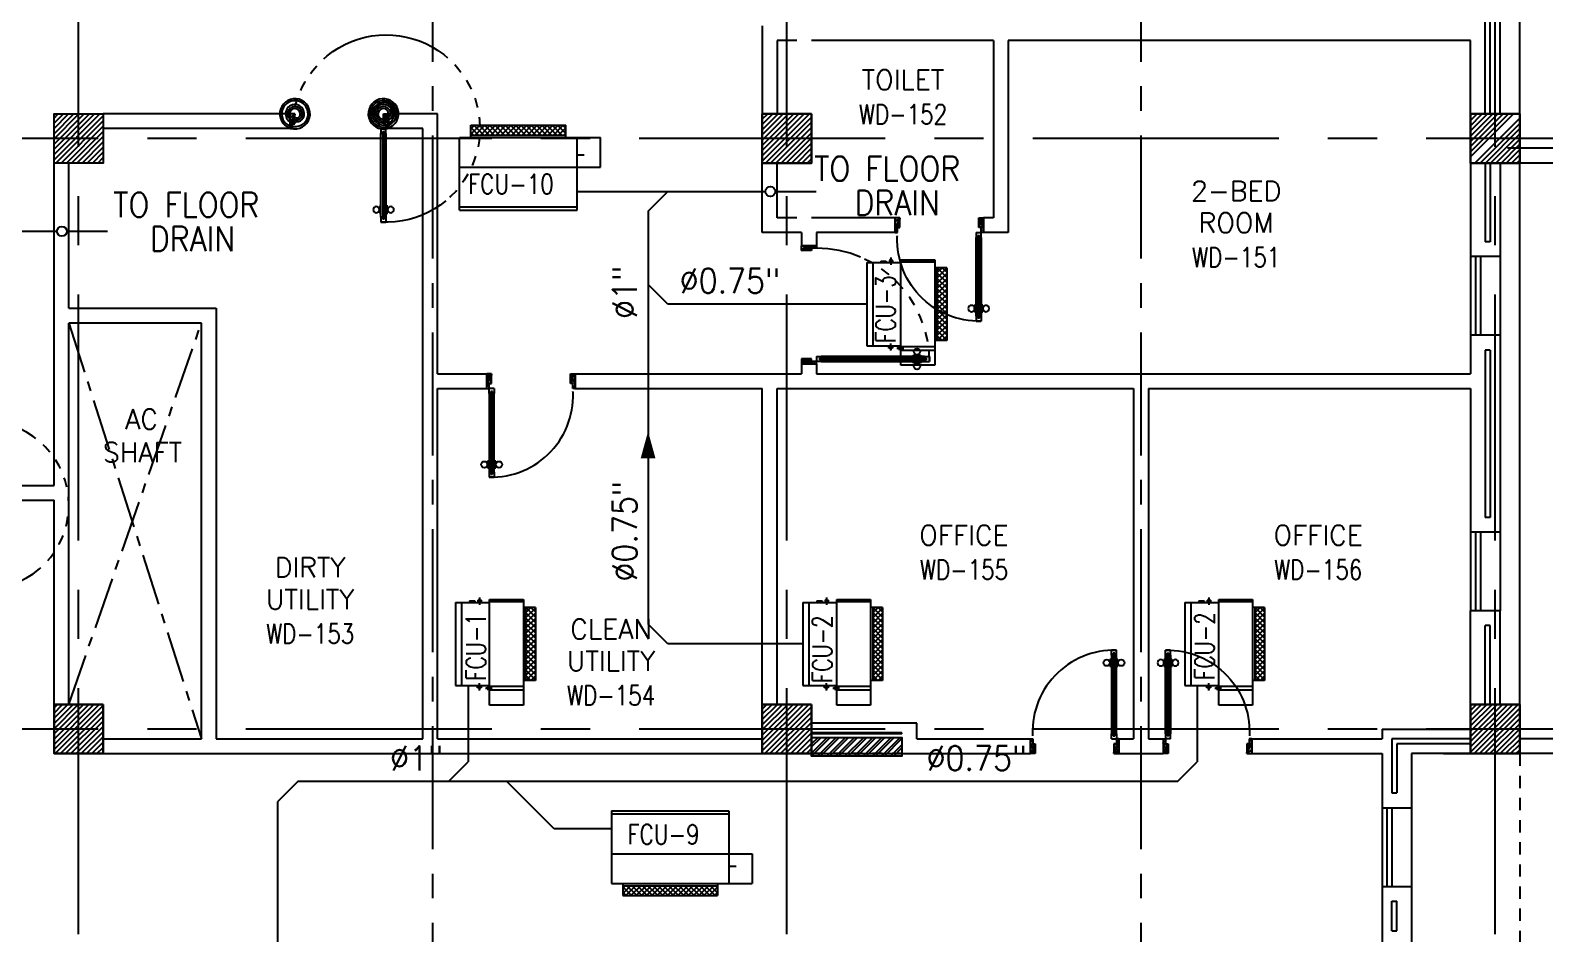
# Model space of a CAD drawing. Extents: x 417866242 to 417866469, y 43498047 to 43498124.
# Drawn here: x 417866443.47 to 417866458.86, y 43498082.73 to 43498091.91 of the extents above; entities that cross this region are included whole.
import ezdxf
from ezdxf.enums import TextEntityAlignment as Align

# ---------------------------------------------------------------- set-up
doc = ezdxf.new("R2010")
doc.units = 0
doc.header["$MEASUREMENT"] = 0
for name, pattern in [('CENTER', [2, 1.25, -0.25, 0.25, -0.25]), ('CENTER2', [1.125, 0.75, -0.125, 0.125, -0.125]), ('CENTERX2', [4, 2.5, -0.5, 0.5, -0.5]), ('HIDDEN', [0.375, 0.25, -0.125]), ('HIDDEN2', [0.1875, 0.125, -0.0625])]:
    doc.linetypes.add(name, pattern=pattern)
doc.layers.get('0').update_dxf_attribs({"linetype": 'CONTINUOUS'})
for name, color, linetype in [('AC-CD', 6, 'CONTINUOUS'), ('AC-TEXT', 2, 'CONTINUOUS'), ('AXES', 11, 'CENTERX2'), ('AXES1', 11, 'CENTER'), ('COL', 11, 'CONTINUOUS'), ('DOOR', 11, 'CONTINUOUS'), ('FCU', 6, 'CONTINUOUS'), ('FHC', 11, 'CONTINUOUS'), ('HAT', 11, 'CONTINUOUS'), ('INSUL', 11, 'CONTINUOUS'), ('M-TEXT', 2, 'CONTINUOUS'), ('P-SOLIDWASTE', 6, 'CONTINUOUS'), ('PROJ-L', 11, 'CONTINUOUS'), ('RM-NAME', 11, 'CONTINUOUS'), ('RM-NO', 11, 'CONTINUOUS'), ('ROOF', 11, 'CONTINUOUS'), ('STR', 11, 'CONTINUOUS'), ('WALL', 11, 'CONTINUOUS'), ('WIN', 11, 'CONTINUOUS')]:
    doc.layers.add(name, color=color, linetype=linetype)
doc.styles.add('ROMANS', font='ROMANS.shx', dxfattribs={"width": 0.6})

# ---------------------------------------------------------------- blocks, each defined once
blk = doc.blocks.new('A$C272A55A0')
at = {"layer": 'DOOR', "color": 0, "linetype": 'ByBlock'}
for p, q in [((0, 900), (0, 1050)), ((50, 1050), (0, 1050)), ((25, 950), (50, 950)), ((25, 900), (25, 950)), ((50, 950), (50, 1050)), ((1750, 950), (1750, 1050)), ((1750, 1050), (1800, 1050)), ((1775, 950), (1750, 950)), ((1775, 900), (1775, 950)), ((1800, 1050), (1800, 900)), ((0, 900), (25, 900)), ((75, 900), (25, 900)), ((25, 850), (25, 900)), ((42, 850), (25, 850)), ((58, 870), (42, 870)), ((42, 870), (42, 850)), ((58, 850), (58, 870)), ((75, 850), (58, 850)), ((75, 900), (75, 850)), ((1725, 900), (1775, 900)), ((1725, 900), (1725, 850)), ((1725, 850), (1742, 850)), ((1742, 870), (1758, 870)), ((1742, 850), (1742, 870)), ((1758, 870), (1758, 850)), ((1758, 850), (1775, 850)), ((1800, 900), (1775, 900)), ((1775, 850), (1775, 900)), ((1718, 160), (1709, 160)), ((1709, 95), (1709, 160)), ((1725, 173), (1718, 173)), ((1718, 173), (1718, 83)), ((1718, 95), (1718, 160)), ((1775, 173), (1782, 173)), ((1782, 173), (1782, 83)), ((1782, 160), (1791, 160)), ((1782, 95), (1782, 160)), ((1791, 95), (1791, 160)), ((25, 50), (42, 50)), ((25, 50), (25, 0)), ((25, 0), (75, 0)), ((75, 0), (25, 0)), ((42, 50), (42, 30)), ((42, 30), (58, 30)), ((58, 50), (75, 50)), ((58, 50), (58, 30)), ((75, 50), (75, 0)), ((1718, 95), (1709, 95)), ((1725, 83), (1718, 83)), ((1742, 50), (1725, 50)), ((1725, 50), (1725, 0)), ((1775, 0), (1725, 0)), ((1725, 0), (1775, 0)), ((1742, 50), (1742, 30)), ((1758, 30), (1742, 30)), ((1775, 50), (1758, 50)), ((1758, 50), (1758, 30)), ((1775, 83), (1782, 83)), ((1775, 50), (1775, 0)), ((1782, 95), (1791, 95))]:
    blk.add_line(p, q, dxfattribs=at)
at = {"layer": 'DOOR', "color": 9, "linetype": 'ByBlock'}
for p, q in [((50, 1050), (0, 1010)), ((50, 1050), (0, 937)), ((50, 1050), (37, 950)), ((1750, 1050), (1800, 1010)), ((1750, 1050), (1800, 937)), ((1750, 1050), (1763, 950))]:
    blk.add_line(p, q, dxfattribs=at)
at = {"layer": 'DOOR', "linetype": 'ByBlock'}
for p, q in [((25, 850), (25, 50)), ((42, 850), (42, 50)), ((58, 850), (58, 50)), ((75, 50), (75, 850)), ((1725, 50), (1725, 850)), ((1742, 850), (1742, 50)), ((1758, 850), (1758, 50)), ((1775, 850), (1775, 50))]:
    blk.add_line(p, q, dxfattribs=at)
at = {"layer": 'DOOR', "color": 0, "linetype": 'ByBlock'}
for centre in [(1676, 128), (1824, 128)]:
    blk.add_circle(centre, 32.4, dxfattribs=at)
at = {"layer": 'DOOR', "color": 9, "linetype": 'ByBlock'}
for centre, radius, start, end in [((50, 1050), 54.4, 203.2074, 270), ((50, 1050), 74.4, 227.7764, 270), ((50, 1050), 94.4, 238.0182, 270), ((50, 1050), 114, 244.0838, 257.3774), ((50, 1050), 134, 248.1598, 259.28), ((50, 1050), 34.4, 180, 270), ((50, 1050), 14.4, 180, 270), ((1750, 1050), 14.4, 270, 0), ((1750, 1050), 34.4, 270, 0), ((1750, 1050), 54.4, 270, 336.7926), ((1750, 1050), 74.4, 270, 312.2236), ((1750, 1050), 94.4, 270, 301.9818), ((1750, 1050), 114, 282.6226, 295.9162), ((1750, 1050), 134, 280.72, 291.8402), ((50, 1050), 154, 251.1053, 256.2858), ((1750, 1050), 154, 283.7142, 288.8947)]:
    blk.add_arc(centre, radius, start, end, dxfattribs=at)
at = {"layer": 'DOOR', "linetype": 'HIDDEN', "ltscale": 0.5}
for centre, start, end in [((50, 851), 268.3174, 3.2965), ((1750, 851), 176.7035, 271.6826)]:
    blk.add_arc(centre, 851, start, end, dxfattribs=at)
at = {"layer": 'WALL', "linetype": 'ByBlock'}
blk.add_line((1800, 900), (1800, 1050), dxfattribs=at)
blk = doc.blocks.new('DOOR90')
at = {"layer": 'DOOR', "color": 7, "linetype": 'ByBlock'}
for p, q in [((-150, 0), (0, 0)), ((-150, 0), (-150, -25)), ((0, -50), (-114, 0)), ((0, -50), (-40, 0)), ((0, -50), (0, 0)), ((-1000, -25), (-1050, -25)), ((-1050, -75), (-1050, -25)), ((-1050, -25), (-1050, -75)), ((-1000, -75), (-1050, -75)), ((-1000, -42), (-1020, -42)), ((-1020, -42), (-1020, -58)), ((-1000, -58), (-1020, -58)), ((-1000, -25), (-1000, -42)), ((-1000, -58), (-1000, -75)), ((-878, -18), (-968, -18)), ((-968, -25), (-968, -18)), ((-968, -75), (-968, -82)), ((-878, -82), (-968, -82)), ((-955, -9), (-890, -9)), ((-955, -18), (-955, -9)), ((-955, -18), (-890, -18)), ((-955, -82), (-890, -82)), ((-955, -82), (-955, -91)), ((-955, -91), (-890, -91)), ((-890, -18), (-890, -9)), ((-890, -82), (-890, -91)), ((-878, -25), (-878, -18)), ((-878, -75), (-878, -82)), ((-200, -25), (-150, -25)), ((-200, -42), (-200, -25)), ((-180, -42), (-200, -42)), ((-200, -58), (-180, -58)), ((-200, -75), (-200, -58)), ((-150, -75), (-200, -75)), ((-180, -58), (-180, -42)), ((-150, -25), (-100, -25)), ((-150, -75), (-150, -25)), ((-100, -25), (-100, -50)), ((0, -50), (-100, -37)), ((-100, -50), (0, -50)), ((-150, -875), (-100, -875)), ((-150, -900), (-150, -875)), ((-150, -900), (0, -900)), ((0, -900), (-150, -900)), ((0, -850), (-114, -900)), ((-100, -875), (-100, -850)), ((0, -850), (-100, -863)), ((-100, -850), (0, -850)), ((0, -850), (-40, -900)), ((0, -850), (0, -900))]:
    blk.add_line(p, q, dxfattribs=at)
at = {"layer": 'DOOR', "linetype": 'ByBlock'}
for p, q in [((-200, -25), (-1000, -25)), ((-200, -42), (-1000, -42)), ((-200, -58), (-1000, -58)), ((-1000, -75), (-200, -75))]:
    blk.add_line(p, q, dxfattribs=at)
at = {"layer": 'DOOR', "color": 7, "linetype": 'ByBlock'}
for centre in [(-923, 24), (-923, -124)]:
    blk.add_circle(centre, 32.4, dxfattribs=at)
for centre, radius, start, end in [((0, -50), 154, 161.1053, 166.2858), ((0, -50), 94.4, 148.0182, 180), ((0, -50), 134, 158.1598, 169.28), ((0, -50), 114, 154.0838, 167.3774), ((0, -50), 74.4, 137.7764, 180), ((0, -50), 54.4, 113.2074, 180), ((0, -50), 34.4, 90, 180), ((0, -50), 14.4, 90, 180), ((0, -850), 154, 193.7142, 198.8947), ((0, -850), 134, 190.72, 201.8402), ((0, -850), 94.4, 180, 211.9818), ((0, -850), 74.4, 180, 222.2236), ((0, -850), 54.4, 180, 246.7926), ((0, -850), 34.4, 180, 270), ((0, -850), 14.4, 180, 270)]:
    blk.add_arc(centre, radius, start, end, dxfattribs=at)
at = {"layer": 'DOOR', "linetype": 'HIDDEN', "ltscale": 0.5}
blk.add_arc((-222, -50), 828, 178.2701, 275.003, dxfattribs=at)
blk = doc.blocks.new('*X54')
at = {"color": 0}
for p, q in [((238729, 149527), (239191, 149990)), ((238729, 149580), (239138, 149990)), ((238729, 149633), (239085, 149990)), ((238729, 149686), (239032, 149990)), ((238729, 149739), (238979, 149990)), ((238729, 149792), (238926, 149990)), ((238729, 149845), (238873, 149990)), ((238729, 149898), (238820, 149990)), ((238729, 149951), (238767, 149990)), ((238744, 149490), (239229, 149974)), ((238797, 149490), (239229, 149921)), ((238850, 149490), (239229, 149868)), ((238903, 149490), (239229, 149815)), ((238956, 149490), (239229, 149762)), ((239009, 149490), (239229, 149709)), ((239062, 149490), (239229, 149656)), ((239116, 149490), (239229, 149603)), ((239169, 149490), (239229, 149550)), ((239222, 149490), (239229, 149497))]:
    blk.add_line(p, q, dxfattribs=at)
blk = doc.blocks.new('COL50')
at = {"layer": 'COL'}
blk.add_lwpolyline([(-250, 250), (-250, -250), (250, -250), (250, 250)], close=True, dxfattribs=at)
blk = doc.blocks.new('*X80')
at = {"color": 0}
for p, q in [((253129, 155548), (253570, 155990)), ((253129, 155601), (253517, 155990)), ((253129, 155654), (253464, 155990)), ((253129, 155707), (253411, 155990)), ((253129, 155760), (253358, 155990)), ((253129, 155813), (253305, 155990)), ((253129, 155866), (253252, 155990)), ((253129, 155919), (253199, 155990)), ((253129, 155972), (253146, 155990)), ((253177, 155490), (253629, 155942)), ((253230, 155490), (253629, 155889)), ((253283, 155490), (253629, 155836)), ((253336, 155490), (253629, 155783)), ((253389, 155490), (253629, 155730)), ((253442, 155490), (253629, 155677)), ((253495, 155490), (253629, 155624)), ((253548, 155490), (253629, 155571)), ((253601, 155490), (253629, 155517))]:
    blk.add_line(p, q, dxfattribs=at)
blk = doc.blocks.new('*X82')
at = {"color": 0}
for p, q in [((253129, 149502), (253616, 149990)), ((253129, 149555), (253563, 149990)), ((253129, 149608), (253510, 149990)), ((253129, 149661), (253457, 149990)), ((253129, 149714), (253404, 149990)), ((253129, 149767), (253351, 149990)), ((253129, 149820), (253298, 149990)), ((253129, 149873), (253245, 149990)), ((253129, 149926), (253192, 149990)), ((253129, 149979), (253139, 149990)), ((253169, 149490), (253629, 149949)), ((253222, 149490), (253629, 149896)), ((253275, 149490), (253629, 149843)), ((253328, 149490), (253629, 149790)), ((253381, 149490), (253629, 149737)), ((253434, 149490), (253629, 149684)), ((253487, 149490), (253629, 149631)), ((253540, 149490), (253629, 149578)), ((253594, 149490), (253629, 149525))]:
    blk.add_line(p, q, dxfattribs=at)
blk = doc.blocks.new('DOOR100')
at = {"layer": 'DOOR', "color": 7, "linetype": 'ByBlock'}
for p, q in [((-75, 1250), (-75, 1300)), ((-75, 1300), (-25, 1300)), ((-25, 1300), (-75, 1300)), ((-58, 1250), (-75, 1250)), ((-58, 1250), (-58, 1270)), ((-42, 1270), (-58, 1270)), ((-42, 1250), (-42, 1270)), ((-25, 1250), (-42, 1250)), ((-25, 1250), (-25, 1300)), ((-91, 1205), (-91, 1140)), ((-82, 1205), (-91, 1205)), ((-82, 1140), (-91, 1140)), ((-82, 1128), (-82, 1218)), ((-75, 1218), (-82, 1218)), ((-82, 1205), (-82, 1140)), ((-75, 1128), (-82, 1128)), ((-25, 1218), (-18, 1218)), ((-25, 1128), (-18, 1128)), ((-18, 1128), (-18, 1218)), ((-18, 1205), (-18, 1140)), ((-18, 1205), (-9, 1205)), ((-18, 1140), (-9, 1140)), ((-9, 1205), (-9, 1140)), ((-75, 200), (-58, 200)), ((-75, 150), (-75, 200)), ((-58, 200), (-58, 180)), ((-58, 180), (-42, 180)), ((-42, 200), (-25, 200)), ((-42, 180), (-42, 200)), ((-25, 200), (-25, 150)), ((-1200, 0), (-1200, 150)), ((-1200, 150), (-1175, 150)), ((-1200, 150), (-1200, 0)), ((-1150, 0), (-1200, 114)), ((-1150, 0), (-1200, 40)), ((-1150, 0), (-1200, 0)), ((-1175, 150), (-1175, 100)), ((-1175, 100), (-1150, 100)), ((-1150, 0), (-1163, 100)), ((-1150, 100), (-1150, 0)), ((-75, 150), (-25, 150)), ((-50, 0), (0, 114)), ((-50, 100), (-50, 0)), ((-50, 0), (-37, 100)), ((-25, 100), (-50, 100)), ((-50, 0), (0, 40)), ((-50, 0), (0, 0)), ((0, 150), (-25, 150)), ((-25, 150), (-25, 100)), ((0, 0), (0, 150)), ((0, 150), (0, 0))]:
    blk.add_line(p, q, dxfattribs=at)
at = {"layer": 'DOOR', "linetype": 'ByBlock'}
for p, q in [((-75, 1250), (-75, 200)), ((-58, 200), (-58, 1250)), ((-42, 200), (-42, 1250)), ((-25, 200), (-25, 1250))]:
    blk.add_line(p, q, dxfattribs=at)
at = {"layer": 'DOOR', "color": 7, "linetype": 'ByBlock'}
for centre in [(-124, 1173), (24, 1173)]:
    blk.add_circle(centre, 32.4, dxfattribs=at)
at = {"layer": 'DOOR', "linetype": 'HIDDEN', "ltscale": 0.5}
blk.add_arc((-25, 150), 1150, 90, 180, dxfattribs=at)
at = {"layer": 'DOOR', "color": 7, "linetype": 'ByBlock'}
for centre, radius, start, end in [((-1150, 0), 154, 103.7142, 108.8947), ((-1150, 0), 134, 100.72, 111.8402), ((-1150, 0), 94.4, 90, 121.9818), ((-1150, 0), 74.4, 90, 132.2236), ((-1150, 0), 54.4, 90, 156.7926), ((-1150, 0), 34.4, 90, 180), ((-1150, 0), 14.4, 90, 180), ((-50, 0), 94.4, 58.0182, 90), ((-50, 0), 74.4, 47.7764, 90), ((-50, 0), 54.4, 23.2074, 90), ((-50, 0), 34.4, 0, 90), ((-50, 0), 14.4, 0, 90), ((-50, 0), 134, 68.1598, 79.28), ((-50, 0), 114, 64.0838, 77.3774), ((-50, 0), 154, 71.1053, 76.2858)]:
    blk.add_arc(centre, radius, start, end, dxfattribs=at)
blk = doc.blocks.new('*X81')
at = {"color": 0}
for p, q in [((245929, 149515), (246404, 149990)), ((245929, 149568), (246351, 149990)), ((245929, 149621), (246298, 149990)), ((245929, 149674), (246245, 149990)), ((245929, 149727), (246192, 149990)), ((245929, 149780), (246139, 149990)), ((245929, 149833), (246086, 149990)), ((245929, 149886), (246033, 149990)), ((245929, 149939), (245979, 149990)), ((245957, 149490), (246429, 149962)), ((246010, 149490), (246429, 149908)), ((246063, 149490), (246429, 149855)), ((246116, 149490), (246429, 149802)), ((246169, 149490), (246429, 149749)), ((246222, 149490), (246429, 149696)), ((246275, 149490), (246429, 149643)), ((246328, 149490), (246429, 149590)), ((246381, 149490), (246429, 149537))]:
    blk.add_line(p, q, dxfattribs=at)
blk = doc.blocks.new('*X79')
at = {"color": 0}
for p, q in [((245929, 155507), (246411, 155990)), ((245929, 155560), (246358, 155990)), ((245929, 155613), (246305, 155990)), ((245929, 155666), (246252, 155990)), ((245929, 155719), (246199, 155990)), ((245929, 155772), (246146, 155990)), ((245929, 155825), (246093, 155990)), ((245929, 155879), (246040, 155990)), ((245929, 155932), (245987, 155990)), ((245964, 155490), (246429, 155954)), ((246017, 155490), (246429, 155901)), ((246070, 155490), (246429, 155848)), ((246123, 155490), (246429, 155795)), ((246176, 155490), (246429, 155742)), ((246229, 155490), (246429, 155689)), ((246282, 155490), (246429, 155636)), ((246335, 155490), (246429, 155583)), ((246388, 155490), (246429, 155530))]:
    blk.add_line(p, q, dxfattribs=at)
blk = doc.blocks.new('*X53')
at = {"color": 0}
for p, q in [((238729, 155520), (239199, 155990)), ((238729, 155573), (239145, 155990)), ((238729, 155626), (239092, 155990)), ((238729, 155679), (239039, 155990)), ((238729, 155732), (238986, 155990)), ((238729, 155785), (238933, 155990)), ((238729, 155838), (238880, 155990)), ((238729, 155891), (238827, 155990)), ((238729, 155944), (238774, 155990)), ((238752, 155490), (239229, 155967)), ((238805, 155490), (239229, 155914)), ((238858, 155490), (239229, 155861)), ((238911, 155490), (239229, 155808)), ((238964, 155490), (239229, 155755)), ((239017, 155490), (239229, 155702)), ((239070, 155490), (239229, 155649)), ((239123, 155490), (239229, 155596)), ((239176, 155490), (239229, 155542))]:
    blk.add_line(p, q, dxfattribs=at)
blk = doc.blocks.new('DOOR-10')
at = {"layer": 'DOOR', "color": 0, "linetype": 'ByBlock'}
for p, q in [((-26, 1100), (-76, 1100)), ((-76, 1100), (-26, 1100)), ((-76, 1050), (-76, 1100)), ((-26, 1050), (-26, 1100)), ((-83, 1005), (-92, 1005)), ((-92, 1005), (-92, 940)), ((-83, 940), (-92, 940)), ((-76, 1018), (-83, 1018)), ((-83, 928), (-83, 1018)), ((-83, 1005), (-83, 940)), ((-76, 928), (-83, 928)), ((-59, 1050), (-76, 1050)), ((-43, 1070), (-59, 1070)), ((-59, 1050), (-59, 1070)), ((-43, 1050), (-43, 1070)), ((-26, 1050), (-43, 1050)), ((-26, 1018), (-18, 1018)), ((-26, 928), (-18, 928)), ((-18, 928), (-18, 1018)), ((-18, 1005), (-9, 1005)), ((-18, 1005), (-18, 940)), ((-18, 940), (-9, 940)), ((-9, 1005), (-9, 940)), ((-76, 200), (-59, 200)), ((-76, 150), (-76, 200)), ((-59, 200), (-59, 180)), ((-59, 180), (-43, 180)), ((-43, 200), (-26, 200)), ((-43, 180), (-43, 200)), ((-26, 200), (-26, 150)), ((-1001, 0), (-1001, 150)), ((-1001, 150), (-976, 150)), ((-1001, 150), (-1001, 0)), ((-951, 0), (-1001, 0)), ((-976, 150), (-976, 100)), ((-976, 100), (-951, 100)), ((-951, 100), (-951, 0)), ((-76, 150), (-26, 150)), ((-51, 100), (-51, 0)), ((-26, 100), (-51, 100)), ((-51, 0), (-1, 0)), ((-1, 150), (-26, 150)), ((-26, 150), (-26, 100))]:
    blk.add_line(p, q, dxfattribs=at)
at = {"layer": 'DOOR', "linetype": 'ByBlock'}
for p, q in [((-76, 1050), (-76, 200)), ((-59, 200), (-59, 1050)), ((-43, 200), (-43, 1050)), ((-26, 200), (-26, 1050))]:
    blk.add_line(p, q, dxfattribs=at)
at = {"layer": 'DOOR', "color": 9, "linetype": 'ByBlock'}
for p, q in [((-951, 0), (-1001, 114)), ((-951, 0), (-1001, 40)), ((-951, 0), (-964, 100)), ((-51, 0), (-1, 114)), ((-51, 0), (-37, 100)), ((-51, 0), (-1, 40)), ((-1, 0), (-1, 150))]:
    blk.add_line(p, q, dxfattribs=at)
at = {"layer": 'DOOR', "color": 0, "linetype": 'ByBlock'}
for centre in [(-124, 973), (23, 973)]:
    blk.add_circle(centre, 32.4, dxfattribs=at)
at = {"layer": 'DOOR', "linetype": 'HIDDEN', "ltscale": 0.5}
blk.add_arc((-23, 149), 952, 93.1482, 179.9482, dxfattribs=at)
at = {"layer": 'DOOR', "color": 9, "linetype": 'ByBlock'}
for centre, radius, start, end in [((-951, 0), 154, 103.7142, 108.8947), ((-951, 0), 134, 100.72, 111.8402), ((-951, 0), 94.4, 90, 121.9818), ((-951, 0), 74.4, 90, 132.2236), ((-951, 0), 54.4, 90, 156.7926), ((-951, 0), 34.4, 90, 180), ((-951, 0), 14.4, 90, 180), ((-51, 0), 94.4, 58.0182, 90), ((-51, 0), 74.4, 47.7764, 90), ((-51, 0), 54.4, 23.2074, 90), ((-51, 0), 34.4, 0, 90), ((-51, 0), 14.4, 0, 90), ((-51, 0), 134, 68.1598, 79.28), ((-51, 0), 114, 64.0838, 77.3774), ((-51, 0), 154, 71.1053, 76.2858)]:
    blk.add_arc(centre, radius, start, end, dxfattribs=at)
blk = doc.blocks.new('*X14')
at = {"color": 0}
for p, q in [((-750, 2538), (-672, 2616)), ((-750, 2591), (-725, 2616)), ((-660, 2516), (-750, 2606)), ((-713, 2516), (-750, 2553)), ((-719, 2516), (-619, 2616)), ((-607, 2516), (-707, 2616)), ((-666, 2516), (-566, 2616)), ((-554, 2516), (-654, 2616)), ((-613, 2516), (-513, 2616)), ((-501, 2516), (-601, 2616)), ((-560, 2516), (-460, 2616)), ((-448, 2516), (-548, 2616)), ((-507, 2516), (-407, 2616)), ((-394, 2516), (-494, 2616)), ((-454, 2516), (-354, 2616)), ((-341, 2516), (-441, 2616)), ((-401, 2516), (-301, 2616)), ((-288, 2516), (-388, 2616)), ((-348, 2516), (-248, 2616)), ((-235, 2516), (-335, 2616)), ((-295, 2516), (-195, 2616)), ((-182, 2516), (-282, 2616)), ((-242, 2516), (-142, 2616)), ((-129, 2516), (-229, 2616)), ((-189, 2516), (-89, 2616)), ((-76, 2516), (-176, 2616)), ((-136, 2516), (-36, 2616)), ((-23, 2516), (-123, 2616)), ((-83, 2516), (17, 2616)), ((30, 2516), (-70, 2616)), ((-30, 2516), (70, 2616)), ((83, 2516), (-17, 2616)), ((23, 2516), (123, 2616)), ((136, 2516), (36, 2616)), ((76, 2516), (176, 2616)), ((189, 2516), (89, 2616)), ((129, 2516), (215, 2601)), ((215, 2543), (142, 2616)), ((182, 2516), (215, 2548)), ((215, 2596), (195, 2616))]:
    blk.add_line(p, q, dxfattribs=at)
blk = doc.blocks.new('WAP16')
at = {"color": 6}
for p, q in [((-597, 0), (-597, -737)), ((-597, 0), (597, 0)), ((597, 0), (597, -737)), ((-597, -437), (597, -437)), ((-597, -737), (597, -737))]:
    blk.add_line(p, q, dxfattribs=at)
at = {"color": 3}
for p, q in [((-597, -32), (597, -32)), ((597, -437), (835, -437)), ((835, -437), (835, -737)), ((597, -562), (670, -562)), ((-482, -737), (-482, -862)), ((-482, -762), (482, -762)), ((482, -737), (482, -862)), ((597, -737), (835, -737)), ((-482, -862), (482, -862))]:
    blk.add_line(p, q, dxfattribs=at)
at = {"color": 11}
blk.add_blockref('*X14', (268, -3378), dxfattribs=at)
blk = doc.blocks.new('*X12')
at = {"color": 0}
for p, q in [((16890, -2467), (16943, -2414)), ((16890, -2520), (16990, -2420)), ((16990, -2512), (16892, -2414)), ((16990, -2459), (16945, -2414)), ((16990, -2565), (16890, -2465)), ((16890, -2573), (16990, -2473)), ((16990, -2619), (16890, -2519)), ((16890, -2626), (16990, -2526)), ((16990, -2672), (16890, -2572)), ((16890, -2679), (16990, -2579)), ((16990, -2725), (16890, -2625)), ((16890, -2732), (16990, -2632)), ((16990, -2778), (16890, -2678)), ((16890, -2785), (16990, -2685)), ((16990, -2831), (16890, -2731)), ((16890, -2838), (16990, -2738)), ((16990, -2884), (16890, -2784)), ((16890, -2891), (16990, -2791)), ((16990, -2937), (16890, -2837)), ((16890, -2944), (16990, -2844)), ((16990, -2990), (16890, -2890)), ((16890, -2997), (16990, -2897)), ((16990, -3043), (16890, -2943)), ((16890, -3050), (16990, -2950)), ((16990, -3096), (16890, -2996)), ((16890, -3103), (16990, -3003)), ((16990, -3149), (16890, -3049)), ((16892, -3155), (16990, -3056)), ((16944, -3155), (16890, -3102)), ((16945, -3155), (16990, -3109))]:
    blk.add_line(p, q, dxfattribs=at)
blk = doc.blocks.new('WHE06')
at = {"color": 3}
for p, q in [((689, 622), (346, 622)), ((346, 622), (346, 469)), ((689, 469), (689, 622)), ((242, 472), (242, 399)), ((60, -422), (60, 422)), ((212, 437), (269, 437)), ((232, 452), (232, 422)), ((232, 452), (252, 452)), ((252, 452), (252, 422)), ((305, 448), (373, 448)), ((321, 458), (321, 438)), ((321, 458), (346, 458)), ((321, 438), (346, 438)), ((346, 430), (689, 430)), ((811, 371), (689, 371)), ((711, -371), (711, 371)), ((811, -371), (811, 371)), ((142, -437), (142, -422)), ((142, -437), (197, -437)), ((197, -437), (197, -422)), ((221, -437), (269, -437)), ((232, -452), (232, -422)), ((232, -452), (252, -452)), ((242, -472), (242, -399)), ((252, -452), (252, -422)), ((346, -430), (689, -430)), ((811, -371), (689, -371))]:
    blk.add_line(p, q, dxfattribs=at)
at = {"color": 6}
for p, q in [((346, 469), (346, -451)), ((689, 469), (346, 469)), ((689, -451), (689, 469)), ((0, -422), (0, 422)), ((0, 422), (346, 422)), ((0, -422), (346, -422)), ((346, -451), (689, -451))]:
    blk.add_line(p, q, dxfattribs=at)
at = {"color": 11}
blk.add_blockref('*X12', (-16179, 2784), dxfattribs=at)
blk = doc.blocks.new('*X95')
at = {"color": 0}
for p, q in [((16890, -2467), (16943, -2414)), ((16890, -2520), (16990, -2420)), ((16990, -2512), (16892, -2414)), ((16990, -2459), (16945, -2414)), ((16990, -2565), (16890, -2465)), ((16890, -2573), (16990, -2473)), ((16990, -2619), (16890, -2519)), ((16890, -2626), (16990, -2526)), ((16990, -2672), (16890, -2572)), ((16890, -2679), (16990, -2579)), ((16990, -2725), (16890, -2625)), ((16890, -2732), (16990, -2632)), ((16990, -2778), (16890, -2678)), ((16890, -2785), (16990, -2685)), ((16990, -2831), (16890, -2731)), ((16890, -2838), (16990, -2738)), ((16990, -2884), (16890, -2784)), ((16890, -2891), (16990, -2791)), ((16990, -2937), (16890, -2837)), ((16890, -2944), (16990, -2844)), ((16990, -2990), (16890, -2890)), ((16890, -2997), (16990, -2897)), ((16990, -3043), (16890, -2943)), ((16890, -3050), (16990, -2950)), ((16990, -3096), (16890, -2996)), ((16890, -3103), (16990, -3003)), ((16990, -3149), (16890, -3049)), ((16892, -3155), (16990, -3056)), ((16944, -3155), (16890, -3102)), ((16945, -3155), (16990, -3109))]:
    blk.add_line(p, q, dxfattribs=at)
blk = doc.blocks.new('RM1')
at = {"layer": 'RM-NAME', "style": 'ROMANS'}
for tag, p in [('ROOMNAME1', (0, 324)), ('ROOMNAME2', (0, 0))]:
    blk.add_attdef(tag, text='', height=200, dxfattribs=at).set_placement(p, align=Align.MIDDLE)

msp = doc.modelspace()

# ---------------------------------------------------------------- hatches: boundary and pattern name
at = {"layer": 'FHC', "linetype": 'ByBlock', "ltscale": 0.3}
h = msp.add_hatch(dxfattribs=at)
h.set_pattern_fill('ANSI32', color=11, scale=0.175, style=0)
h.set_pattern_definition([(45, (417866219.214834, 43498053.48278), (-0.046403883, 0.046403883), []), (45, (417866219.24577, 43498053.48278), (-0.046403883, 0.046403883), [])])
h.paths.add_polyline_path([(417866452.331, 43498084.534), (417866452.331, 43498084.724), (417866451.411, 43498084.724), (417866451.411, 43498084.534)])
h.paths.add_polyline_path([(417866451.198, 43498084.113), (417866451.198, 43498084.533), (417866451.461, 43498084.533), (417866451.461, 43498084.113)], flags=9)

# ---------------------------------------------------------------- linework, layer by layer
at = {"layer": 'AC-CD'}
for p, q in [((417866449.028, 43498090.27), (417866450.943, 43498090.27)), ((417866449.75, 43498090.07), (417866449.95, 43498090.27)), ((417866451.043, 43498090.27), (417866451.458, 43498090.27)), ((417866449.75, 43498090.07), (417866449.75, 43498085.873)), ((417866442.338, 43498089.866), (417866443.741, 43498089.866)), ((417866443.841, 43498089.866), (417866444.256, 43498089.866)), ((417866449.95, 43498089.125), (417866449.75, 43498089.325)), ((417866451.975, 43498089.125), (417866449.95, 43498089.125)), ((417866449.95, 43498085.673), (417866449.75, 43498085.873)), ((417866451.323, 43498085.673), (417866449.95, 43498085.673)), ((417866447.922, 43498085.25), (417866447.922, 43498084.475)), ((417866455.331, 43498085.25), (417866455.331, 43498084.475)), ((417866447.722, 43498084.275), (417866447.922, 43498084.475)), ((417866455.131, 43498084.275), (417866455.331, 43498084.475)), ((417866446.189, 43498084.275), (417866445.983, 43498084.068)), ((417866455.131, 43498084.275), (417866446.189, 43498084.275)), ((417866448.794, 43498083.794), (417866448.313, 43498084.275)), ((417866445.983, 43498084.068), (417866445.983, 43498081.483)), ((417866449.377, 43498083.794), (417866448.794, 43498083.794))]:
    msp.add_line(p, q, dxfattribs=at)
for centre in [(417866450.993, 43498090.27), (417866443.791, 43498089.866)]:
    msp.add_circle(centre, 0.05, dxfattribs=at)
at = {"layer": 'AXES'}
for p, q in [((417866443.961, 43498046.724), (417866443.961, 43498123.537)), ((417866451.161, 43498046.724), (417866451.161, 43498123.537)), ((417866458.361, 43498046.724), (417866458.361, 43498123.537)), ((417866468.161, 43498090.809), (417866400.121, 43498090.809)), ((417866468.161, 43498084.809), (417866400.121, 43498084.809))]:
    msp.add_line(p, q, dxfattribs=at)
at = {"layer": 'AXES1'}
for p, q in [((417866447.561, 43498053.589), (417866447.561, 43498112.409)), ((417866454.761, 43498053.589), (417866454.761, 43498112.409))]:
    msp.add_line(p, q, dxfattribs=at)
at = {"layer": 'FCU', "color": 3}
for p, q in [((417866452.117, 43498089.563), (417866452.117, 43498089.548)), ((417866452.117, 43498089.563), (417866452.172, 43498089.563)), ((417866452.172, 43498089.563), (417866452.172, 43498089.548)), ((417866452.197, 43498089.563), (417866452.244, 43498089.563)), ((417866452.207, 43498089.578), (417866452.227, 43498089.578)), ((417866452.207, 43498089.578), (417866452.207, 43498089.548)), ((417866452.217, 43498089.598), (417866452.217, 43498089.525)), ((417866452.227, 43498089.578), (417866452.227, 43498089.548)), ((417866452.321, 43498089.556), (417866452.664, 43498089.556)), ((417866452.036, 43498089.548), (417866452.036, 43498088.703)), ((417866452.787, 43498089.496), (417866452.664, 43498089.496)), ((417866452.687, 43498089.496), (417866452.687, 43498088.755)), ((417866452.787, 43498089.496), (417866452.787, 43498088.755)), ((417866452.188, 43498088.688), (417866452.244, 43498088.688)), ((417866452.207, 43498088.673), (417866452.207, 43498088.703)), ((417866452.207, 43498088.673), (417866452.227, 43498088.673)), ((417866452.217, 43498088.653), (417866452.217, 43498088.726)), ((417866452.227, 43498088.673), (417866452.227, 43498088.703)), ((417866452.28, 43498088.678), (417866452.349, 43498088.678)), ((417866452.296, 43498088.668), (417866452.296, 43498088.688)), ((417866452.296, 43498088.688), (417866452.321, 43498088.688)), ((417866452.296, 43498088.668), (417866452.321, 43498088.668)), ((417866452.321, 43498088.695), (417866452.664, 43498088.695)), ((417866452.321, 43498088.504), (417866452.321, 43498088.656)), ((417866452.787, 43498088.755), (417866452.664, 43498088.755)), ((417866452.664, 43498088.656), (417866452.664, 43498088.504)), ((417866452.664, 43498088.504), (417866452.321, 43498088.504))]:
    msp.add_line(p, q, dxfattribs=at)
at = {"layer": 'FCU', "color": 6}
for p, q in [((417866452.321, 43498088.656), (417866452.321, 43498089.576)), ((417866452.321, 43498089.576), (417866452.664, 43498089.576)), ((417866452.664, 43498089.576), (417866452.664, 43498088.656)), ((417866451.975, 43498089.548), (417866451.975, 43498088.703)), ((417866451.975, 43498089.548), (417866452.321, 43498089.548)), ((417866451.975, 43498088.703), (417866452.321, 43498088.703)), ((417866452.664, 43498088.656), (417866452.321, 43498088.656))]:
    msp.add_line(p, q, dxfattribs=at)
at = {"layer": 'FHC', "color": 250, "linetype": 'HIDDEN', "ltscale": 0.25}
msp.add_line((417866452.331, 43498084.559), (417866451.411, 43498084.559), dxfattribs=at)
at = {"layer": 'FHC', "linetype": 'ByBlock', "ltscale": 0.3}
msp.add_lwpolyline([(417866451.411, 43498084.724), (417866452.331, 43498084.724), (417866452.331, 43498084.534), (417866451.411, 43498084.534)], close=True, dxfattribs=at)
at = {"layer": 'INSUL'}
for p, q in [((417866458.261, 43498091.059), (417866458.261, 43498093.859)), ((417866458.311, 43498091.059), (417866458.311, 43498093.859)), ((417866458.261, 43498090.559), (417866458.261, 43498089.759)), ((417866458.311, 43498090.559), (417866458.311, 43498089.759)), ((417866458.311, 43498089.759), (417866458.261, 43498089.759)), ((417866458.311, 43498088.659), (417866458.261, 43498088.659)), ((417866458.261, 43498088.659), (417866458.261, 43498086.959)), ((417866458.311, 43498088.659), (417866458.311, 43498086.959)), ((417866458.311, 43498086.959), (417866458.261, 43498086.959)), ((417866458.311, 43498085.859), (417866458.261, 43498085.859)), ((417866458.261, 43498085.059), (417866458.261, 43498085.859)), ((417866458.311, 43498085.059), (417866458.311, 43498085.859)), ((417866457.311, 43498084.709), (417866457.311, 43498084.159)), ((417866458.111, 43498084.709), (417866457.311, 43498084.709)), ((417866457.361, 43498084.659), (417866457.361, 43498084.159)), ((417866458.111, 43498084.659), (417866457.361, 43498084.659)), ((417866457.311, 43498084.159), (417866457.361, 43498084.159)), ((417866457.311, 43498083.059), (417866457.361, 43498083.059)), ((417866457.311, 43498082.759), (417866457.311, 43498083.059)), ((417866457.361, 43498082.759), (417866457.361, 43498083.059)), ((417866457.311, 43498082.759), (417866457.361, 43498082.759))]:
    msp.add_line(p, q, dxfattribs=at)
at = {"layer": 'INSUL', "linetype": 'CENTER2', "ltscale": 0.7}
for p, q in [((417866443.861, 43498085.059), (417866445.21, 43498088.934)), ((417866443.861, 43498088.934), (417866445.21, 43498084.709))]:
    msp.add_line(p, q, dxfattribs=at)
at = {"layer": 'P-SOLIDWASTE'}
for points in [[(417866449.711, 43498090.27, 0, 0.15, 0), (417866449.439, 43498090.27, 0.15, 0.15, 0)], [(417866451.684, 43498090.27, 0, 0.15, 0), (417866451.411, 43498090.27, 0.15, 0.15, 0)], [(417866444.481, 43498089.866, 0, 0.15, 0), (417866444.208, 43498089.866, 0.15, 0.15, 0)], [(417866449.75, 43498087.833, 0, 0.15, 0), (417866449.75, 43498087.56, 0.15, 0.15, 0)], [(417866446.644, 43498084.275, 0, 0.15, 0), (417866446.917, 43498084.275, 0.15, 0.15, 0)], [(417866453.897, 43498084.275, 0, 0.15, 0), (417866454.17, 43498084.275, 0.15, 0.15, 0)]]:
    msp.add_lwpolyline(points, format="xyseb", dxfattribs=at)
at = {"layer": 'PROJ-L'}
for p, q in [((417866458.611, 43498091.059), (417866458.611, 43498097.759)), ((417866458.611, 43498085.059), (417866458.611, 43498090.559))]:
    msp.add_line(p, q, dxfattribs=at)
at = {"layer": 'PROJ-L', "linetype": 'Continuous'}
for p, q in [((417866460.487, 43498090.709), (417866458.487, 43498090.709)), ((417866460.637, 43498090.559), (417866458.487, 43498090.559))]:
    msp.add_line(p, q, dxfattribs=at)
at = {"layer": 'ROOF'}
for p, q in [((417866460.686, 43498084.709), (417866458.611, 43498084.709)), ((417866460.686, 43498084.559), (417866458.611, 43498084.559))]:
    msp.add_line(p, q, dxfattribs=at)
at = {"layer": 'STR', "linetype": 'HIDDEN2'}
msp.add_line((417866458.611, 43498084.559), (417866458.611, 43498081.509), dxfattribs=at)
at = {"layer": 'WALL'}
for p, q in [((417866458.411, 43498091.059), (417866458.411, 43498094.009)), ((417866451.261, 43498091.804), (417866451.061, 43498091.804)), ((417866453.261, 43498091.804), (417866451.411, 43498091.804)), ((417866458.111, 43498091.804), (417866453.411, 43498091.804)), ((417866458.111, 43498091.059), (417866458.111, 43498091.804)), ((417866446.11, 43498091.059), (417866444.211, 43498091.059)), ((417866446.11, 43498090.909), (417866446.11, 43498091.059)), ((417866447.61, 43498091.059), (417866447.11, 43498091.059)), ((417866447.11, 43498090.909), (417866447.11, 43498091.059)), ((417866447.61, 43498088.419), (417866447.61, 43498091.059)), ((417866446.11, 43498090.909), (417866444.211, 43498090.909)), ((417866447.46, 43498090.909), (417866447.11, 43498090.909)), ((417866447.46, 43498084.709), (417866447.46, 43498090.909)), ((417866443.711, 43498087.284), (417866443.711, 43498090.559)), ((417866443.86, 43498089.084), (417866443.86, 43498090.559)), ((417866450.911, 43498089.854), (417866450.911, 43498090.559)), ((417866451.061, 43498090.004), (417866451.061, 43498090.559)), ((417866458.111, 43498090.559), (417866458.111, 43498089.609)), ((417866458.411, 43498090.559), (417866458.411, 43498089.609)), ((417866451.261, 43498090.004), (417866451.061, 43498090.004)), ((417866452.261, 43498090.004), (417866451.411, 43498090.004)), ((417866453.261, 43498090.004), (417866453.161, 43498090.004)), ((417866451.311, 43498089.854), (417866450.911, 43498089.854)), ((417866452.261, 43498089.854), (417866451.461, 43498089.854)), ((417866453.411, 43498089.854), (417866453.161, 43498089.854)), ((417866458.411, 43498089.609), (417866458.111, 43498089.609)), ((417866443.86, 43498089.084), (417866445.36, 43498089.084)), ((417866445.21, 43498088.934), (417866443.861, 43498088.934)), ((417866443.861, 43498085.059), (417866443.861, 43498088.934)), ((417866445.21, 43498084.709), (417866445.21, 43498088.934)), ((417866445.36, 43498089.084), (417866445.36, 43498084.709)), ((417866458.111, 43498088.809), (417866458.111, 43498088.419)), ((417866458.411, 43498088.809), (417866458.111, 43498088.809)), ((417866458.411, 43498088.809), (417866458.411, 43498086.809)), ((417866447.61, 43498088.419), (417866448.11, 43498088.419)), ((417866448.11, 43498088.269), (417866448.11, 43498088.419)), ((417866449.01, 43498088.269), (417866449.01, 43498088.419)), ((417866449.01, 43498088.419), (417866451.311, 43498088.419)), ((417866451.461, 43498088.419), (417866458.111, 43498088.419)), ((417866447.61, 43498088.269), (417866448.11, 43498088.269)), ((417866447.61, 43498084.709), (417866447.61, 43498088.269)), ((417866449.01, 43498088.269), (417866450.911, 43498088.269)), ((417866450.911, 43498085.059), (417866450.911, 43498088.269)), ((417866451.061, 43498085.059), (417866451.061, 43498088.269)), ((417866451.061, 43498088.269), (417866454.686, 43498088.269)), ((417866454.686, 43498088.269), (417866454.686, 43498084.709)), ((417866454.836, 43498088.269), (417866458.111, 43498088.269)), ((417866454.836, 43498088.269), (417866454.836, 43498084.709)), ((417866455.886, 43498088.269), (417866457.211, 43498088.269)), ((417866458.111, 43498088.269), (417866458.111, 43498086.809)), ((417866443.061, 43498087.284), (417866443.711, 43498087.284)), ((417866443.061, 43498087.134), (417866443.711, 43498087.134)), ((417866443.711, 43498084.909), (417866443.711, 43498087.134)), ((417866458.411, 43498086.809), (417866458.111, 43498086.809)), ((417866458.411, 43498086.009), (417866458.111, 43498086.009)), ((417866458.111, 43498085.059), (417866458.111, 43498086.009)), ((417866458.411, 43498085.059), (417866458.411, 43498086.009)), ((417866452.481, 43498084.869), (417866451.411, 43498084.869)), ((417866452.481, 43498084.709), (417866452.481, 43498084.869)), ((417866457.211, 43498084.809), (417866457.211, 43498084.709)), ((417866457.211, 43498084.809), (417866458.111, 43498084.809)), ((417866444.211, 43498084.709), (417866445.21, 43498084.709)), ((417866445.36, 43498084.709), (417866447.46, 43498084.709)), ((417866447.61, 43498084.709), (417866450.911, 43498084.709)), ((417866451.411, 43498084.759), (417866451.411, 43498084.769)), ((417866452.331, 43498084.769), (417866451.411, 43498084.769)), ((417866452.331, 43498084.759), (417866451.411, 43498084.759)), ((417866451.411, 43498084.724), (417866452.331, 43498084.724)), ((417866451.411, 43498084.558), (417866451.411, 43498084.723)), ((417866452.331, 43498084.759), (417866452.331, 43498084.769)), ((417866452.331, 43498084.724), (417866452.331, 43498084.556)), ((417866452.481, 43498084.709), (417866453.636, 43498084.709)), ((417866453.636, 43498084.709), (417866453.636, 43498084.559)), ((417866454.536, 43498084.709), (417866454.686, 43498084.709)), ((417866454.536, 43498084.709), (417866454.536, 43498084.559)), ((417866454.836, 43498084.709), (417866454.986, 43498084.709)), ((417866454.986, 43498084.709), (417866454.986, 43498084.559)), ((417866455.886, 43498084.709), (417866455.886, 43498084.559)), ((417866455.886, 43498084.709), (417866457.211, 43498084.709)), ((417866444.211, 43498084.559), (417866450.911, 43498084.559)), ((417866451.411, 43498084.559), (417866453.636, 43498084.559)), ((417866454.536, 43498084.559), (417866454.986, 43498084.559)), ((417866455.886, 43498084.559), (417866457.211, 43498084.559)), ((417866457.211, 43498084.559), (417866457.211, 43498084.009)), ((417866458.111, 43498084.559), (417866457.511, 43498084.559)), ((417866457.511, 43498084.559), (417866457.511, 43498084.009)), ((417866457.836, 43498084.559), (417866458.111, 43498084.559)), ((417866457.211, 43498084.009), (417866457.511, 43498084.009)), ((417866457.211, 43498083.209), (417866457.211, 43498082.609)), ((417866457.211, 43498083.209), (417866457.511, 43498083.209)), ((417866457.511, 43498083.209), (417866457.511, 43498082.609))]:
    msp.add_line(p, q, dxfattribs=at)
at = {"layer": 'WALL', "linetype": 'ByBlock'}
for p, q in [((417866450.911, 43498091.954), (417866450.911, 43498091.059)), ((417866451.061, 43498091.804), (417866451.061, 43498091.059)), ((417866453.261, 43498091.804), (417866453.261, 43498090.004)), ((417866453.411, 43498091.804), (417866453.411, 43498089.854)), ((417866452.261, 43498090.004), (417866452.261, 43498089.854)), ((417866453.161, 43498090.004), (417866453.161, 43498089.854)), ((417866451.311, 43498089.854), (417866451.311, 43498089.719)), ((417866451.311, 43498089.719), (417866451.461, 43498089.719)), ((417866451.461, 43498089.854), (417866451.461, 43498089.719)), ((417866451.311, 43498088.519), (417866451.311, 43498088.419)), ((417866451.311, 43498088.519), (417866451.461, 43498088.519)), ((417866451.461, 43498088.519), (417866451.461, 43498088.419))]:
    msp.add_line(p, q, dxfattribs=at)
at = {"layer": 'WALL', "linetype": 'ByBlock', "ltscale": 0.3}
for points in [[(417866444.211, 43498090.559), (417866443.711, 43498090.559), (417866443.711, 43498091.059), (417866444.211, 43498091.059)], [(417866451.411, 43498091.059), (417866450.911, 43498091.059), (417866450.911, 43498090.559), (417866451.411, 43498090.559)], [(417866458.611, 43498091.059), (417866458.111, 43498091.059), (417866458.111, 43498090.559), (417866458.611, 43498090.559)], [(417866444.211, 43498085.059), (417866443.711, 43498085.059), (417866443.711, 43498084.559), (417866444.211, 43498084.559)], [(417866451.411, 43498085.059), (417866450.911, 43498085.059), (417866450.911, 43498084.559), (417866451.411, 43498084.559)], [(417866458.611, 43498085.059), (417866458.111, 43498085.059), (417866458.111, 43498084.559), (417866458.611, 43498084.559)]]:
    msp.add_lwpolyline(points, close=True, dxfattribs=at)
at = {"layer": 'WIN'}
for p, q in [((417866458.111, 43498089.609), (417866458.111, 43498088.809)), ((417866458.161, 43498089.609), (417866458.161, 43498088.809)), ((417866458.211, 43498089.609), (417866458.211, 43498088.809)), ((417866458.411, 43498089.609), (417866458.411, 43498088.809)), ((417866458.111, 43498086.809), (417866458.111, 43498086.009)), ((417866458.161, 43498086.809), (417866458.161, 43498086.009)), ((417866458.211, 43498086.809), (417866458.211, 43498086.009)), ((417866458.411, 43498086.809), (417866458.411, 43498086.009)), ((417866457.211, 43498084.009), (417866457.211, 43498083.209)), ((417866457.261, 43498084.009), (417866457.261, 43498083.209)), ((417866457.311, 43498084.009), (417866457.311, 43498083.209)), ((417866457.511, 43498084.009), (417866457.511, 43498083.209))]:
    msp.add_line(p, q, dxfattribs=at)

# ---------------------------------------------------------------- block references
at = {"layer": 'COL', "xscale": -0.0009999871253967285, "yscale": 0.001000002026557922, "zscale": 0.001}
for p in [(417866443.961, 43498090.809), (417866451.161, 43498090.809), (417866458.361, 43498090.809), (417866443.961, 43498084.809), (417866451.161, 43498084.809), (417866458.361, 43498084.809)]:
    msp.add_blockref('COL50', p, dxfattribs=at)
at = {"layer": 'DOOR', "color": 0, "linetype": 'ByBlock', "ltscale": 0.3, "xscale": -0.0009999871253967285, "yscale": 0.001000002026557922, "zscale": 0.001, "rotation": 180}
msp.add_blockref('DOOR-10', (417866447.111, 43498091.059), dxfattribs=at)
at = {"layer": 'DOOR', "color": 0, "linetype": 'ByBlock', "yscale": 0.001000002026557922, "zscale": 0.001}
for name, p, xscale, rotation in [('DOOR90', (417866453.161, 43498090.004), -0.001000002026557922, 270), ('DOOR100', (417866451.311, 43498088.519), 0.001000002026557922, 270), ('DOOR90', (417866448.11, 43498088.419), 0.001000002026557922, 90), ('DOOR90', (417866454.536, 43498084.559), 0.001000002026557922, 270), ('DOOR90', (417866454.986, 43498084.559), -0.001000002026557922, 90)]:
    msp.add_blockref(name, p, dxfattribs=dict(at, xscale=xscale, rotation=rotation))
at = {"layer": 'DOOR', "color": 0, "linetype": 'ByBlock', "xscale": 0.0009999871253967285, "yscale": 0.001000002026557922, "zscale": 0.001}
msp.add_blockref('A$C272A55A0', (417866441.261, 43498086.233), dxfattribs=at)
at = {"layer": 'FCU', "linetype": 'ByBlock', "xscale": -0.0009999871253967285, "yscale": 0.001000002026557922, "zscale": 0.001, "rotation": 180}
for name, p in [('WAP16', (417866448.431, 43498090.082)), ('WHE06', (417866447.793, 43498085.673)), ('WHE06', (417866451.323, 43498085.673)), ('WHE06', (417866455.207, 43498085.673))]:
    msp.add_blockref(name, p, dxfattribs=at)
at = {"layer": 'FCU', "color": 11, "extrusion": (0, 0, -1), "xscale": 0.0009999871253967285, "yscale": 0.001000002026557922, "zscale": -0.001, "rotation": 180}
msp.add_blockref('*X95', (-417866435.796, 43498086.341), dxfattribs=at)
at = {"layer": 'FCU', "linetype": 'ByBlock', "xscale": 0.0009999871253967285, "yscale": 0.001000002026557922, "zscale": 0.001}
msp.add_blockref('WAP16', (417866449.974, 43498083.978), dxfattribs=at)
at = {"layer": 'HAT', "xscale": 0.0009999871253967285, "yscale": 0.001000002026557922, "zscale": 0.001}
for name in ['*X53', '*X79', '*X80', '*X54', '*X81', '*X82']:
    msp.add_blockref(name, (417866204.982, 43497935.069), dxfattribs=at)
at = {"layer": 'RM-NAME'}
ref = msp.add_blockref('RM1', (417866452.341, 43498091.405), dxfattribs=dict(at, xscale=-0.0009999871253967285, yscale=0.001000002026557922, zscale=0.001))
ref.add_attrib('ROOMNO', 'WD-152', dxfattribs={"layer": 'RM-NO', "height": 0.2, "style": 'ROMANS', "width": 0.8}).set_placement((417866452.341, 43498091.055), align=Align.MIDDLE)
ref.add_attrib('ROOMNAME2', 'TOILET', dxfattribs={"height": 0.2, "style": 'ROMANS'}).set_placement((417866452.341, 43498091.405), align=Align.MIDDLE)
ref = msp.add_blockref('RM1', (417866455.728, 43498089.952), dxfattribs=dict(at, xscale=0.0009999871253967285, yscale=0.001000002026557922, zscale=0.001))
ref.add_attrib('ROOMNO', 'WD-151', dxfattribs={"layer": 'RM-NO', "height": 0.2, "style": 'ROMANS', "width": 0.8}).set_placement((417866455.728, 43498089.602), align=Align.MIDDLE)
ref.add_attrib('ROOMNAME2', 'ROOM', dxfattribs={"height": 0.2, "style": 'ROMANS'}).set_placement((417866455.728, 43498089.952), align=Align.MIDDLE)
ref.add_attrib('ROOMNAME1', '2-BED', dxfattribs={"height": 0.2, "style": 'ROMANS'}).set_placement((417866455.728, 43498090.276), align=Align.MIDDLE)
ref = msp.add_blockref('RM1', (417866452.961, 43498086.778), dxfattribs=dict(at, xscale=0.0009999871253967285, yscale=0.001000002026557922, zscale=0.001))
ref.add_attrib('ROOMNO', 'WD-155', dxfattribs={"layer": 'RM-NO', "height": 0.2, "style": 'ROMANS', "width": 0.8}).set_placement((417866452.961, 43498086.428), align=Align.MIDDLE)
ref.add_attrib('ROOMNAME2', 'OFFICE', dxfattribs={"height": 0.2, "style": 'ROMANS'}).set_placement((417866452.961, 43498086.778), align=Align.MIDDLE)
ref = msp.add_blockref('RM1', (417866456.562, 43498086.778), dxfattribs=dict(at, xscale=0.0009999871253967285, yscale=0.001000002026557922, zscale=0.001))
ref.add_attrib('ROOMNO', 'WD-156', dxfattribs={"layer": 'RM-NO', "height": 0.2, "style": 'ROMANS', "width": 0.8}).set_placement((417866456.562, 43498086.428), align=Align.MIDDLE)
ref.add_attrib('ROOMNAME2', 'OFFICE', dxfattribs={"height": 0.2, "style": 'ROMANS'}).set_placement((417866456.562, 43498086.778), align=Align.MIDDLE)
ref = msp.add_blockref('RM1', (417866446.315, 43498086.127), dxfattribs=dict(at, xscale=0.0009999871253967285, yscale=0.001000002026557922, zscale=0.001))
ref.add_attrib('ROOMNO', 'WD-153', dxfattribs={"layer": 'RM-NO', "height": 0.2, "style": 'ROMANS', "width": 0.8}).set_placement((417866446.315, 43498085.777), align=Align.MIDDLE)
ref.add_attrib('ROOMNAME2', 'UTILITY', dxfattribs={"height": 0.2, "style": 'ROMANS'}).set_placement((417866446.315, 43498086.127), align=Align.MIDDLE)
ref.add_attrib('ROOMNAME1', 'DIRTY', dxfattribs={"height": 0.2, "style": 'ROMANS'}).set_placement((417866446.315, 43498086.451), align=Align.MIDDLE)
ref = msp.add_blockref('RM1', (417866449.374, 43498085.5), dxfattribs=dict(at, xscale=0.0009999871253967285, yscale=0.001000002026557922, zscale=0.001))
ref.add_attrib('ROOMNO', 'WD-154', dxfattribs={"layer": 'RM-NO', "height": 0.2, "style": 'ROMANS', "width": 0.8}).set_placement((417866449.374, 43498085.15), align=Align.MIDDLE)
ref.add_attrib('ROOMNAME2', 'UTILITY', dxfattribs={"height": 0.2, "style": 'ROMANS'}).set_placement((417866449.374, 43498085.5), align=Align.MIDDLE)
ref.add_attrib('ROOMNAME1', 'CLEAN', dxfattribs={"height": 0.2, "style": 'ROMANS'}).set_placement((417866449.374, 43498085.824), align=Align.MIDDLE)

# ---------------------------------------------------------------- texts
at = {"layer": 'AC-TEXT', "style": 'ROMANS', "width": 0.9}
for s, p in [('TO FLOOR ', (417866451.439, 43498090.377)), ('TO FLOOR ', (417866444.314, 43498090.01)), ('DRAIN', (417866451.849, 43498090.031)), ('DRAIN', (417866444.686, 43498089.664))]:
    msp.add_text(s, height=0.25, dxfattribs=at).set_placement(p)
for s, p in [(' %%c1"', (417866449.512, 43498089.168)), (' %%c0.75"', (417866449.512, 43498086.741))]:
    msp.add_text(s, height=0.25, rotation=90, dxfattribs=at).set_placement(p, align=Align.MIDDLE)
for s, p in [(' %%c0.75"', (417866450.505, 43498089.363)), (' %%c1"', (417866447.32, 43498084.513)), (' %%c0.75"', (417866453.015, 43498084.513))]:
    msp.add_text(s, height=0.25, dxfattribs=at).set_placement(p, align=Align.MIDDLE)
at = {"layer": 'M-TEXT', "linetype": 'ByBlock', "style": 'ROMANS', "width": 0.8}
msp.add_text('FCU-10', height=0.2, dxfattribs=at).set_placement((417866447.92, 43498090.246))
at = {"layer": 'M-TEXT', "style": 'ROMANS', "width": 0.75}
for s, p in [('FCU-3', (417866452.265, 43498088.732)), ('FCU-1', (417866448.1, 43498085.299)), ('FCU-2', (417866451.62, 43498085.276)), ('FCU-2', (417866455.509, 43498085.308))]:
    msp.add_text(s, height=0.2, rotation=90, dxfattribs=at).set_placement(p)
at = {"layer": 'M-TEXT', "style": 'ROMANS', "width": 0.8}
msp.add_text('FCU-9', height=0.2, dxfattribs=at).set_placement((417866449.54, 43498083.639))
at = {"layer": 'RM-NAME', "style": 'ROMANS'}
for s, p in [('AC', (417866444.601, 43498087.957)), ('SHAFT', (417866444.611, 43498087.62))]:
    msp.add_text(s, height=0.2, dxfattribs=at).set_placement(p, align=Align.MIDDLE)

doc.saveas('drawing.dxf')
